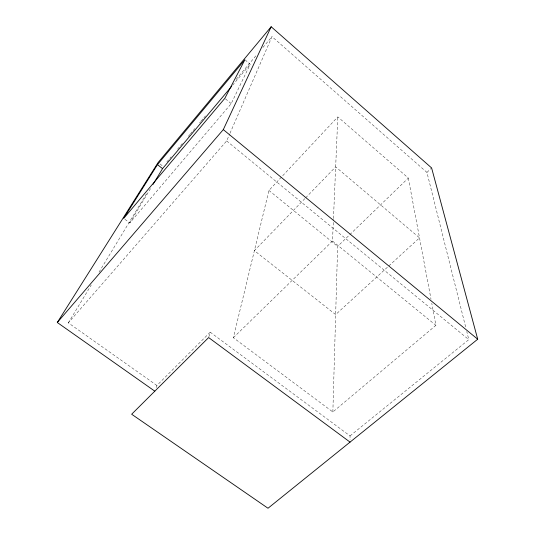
<?xml version="1.0" encoding="UTF-8"?>
<svg xmlns="http://www.w3.org/2000/svg" width="535" height="535" viewBox="0 0 535 535"><rect width="100%" height="100%" fill="white"/><g stroke="black" fill="none" stroke-linecap="round" stroke-linejoin="round"><path stroke-width="0.4" stroke-dasharray="2.67 2.01" d="M332.857 411.977L337.625 246.408L408.319 178.048L337.799 116.891L268.931 190.433L233.354 337.705L332.857 411.977L435.911 325.347L431.778 303.271M233.354 337.705L332.509 241.038L333.432 219.377M333.465 218.541L337.799 116.891M208.864 336.789L210.215 332.181L350.037 435.911L350.05 439.79M156.113 387.608L156.895 385.467L210.215 332.181M156.895 385.467L68.319 322.852L226.673 140.919L229.649 134.064M229.983 133.302L272.001 36.627L426.937 172.417L465.758 327.5M124.916 219.317L129.751 222.988L231.2 103.656L250.206 64.274L245.498 60.241M129.751 222.988L150.897 187.946M68.319 322.852L91.258 284.995M99.049 272.134L147.526 192.132M166.86 161.944L171.153 156.829M177.593 149.158L183.492 142.123M188.32 136.365L189.932 134.452M190.467 133.81L192.613 131.256M193.148 130.614L195.295 128.052M199.582 122.943L200.658 121.659M201.193 121.024L203.34 118.462M203.875 117.827L205.487 115.908M236.062 79.461L256.981 54.53M262.879 47.495L272.001 36.627M232.564 85.272L250.206 64.274M304.897 198.592L254.386 250.647L335.659 314.587L419.52 237.848L335.666 166.88L305.478 197.997M426.937 172.417L431.611 167.943M350.037 435.911L468.794 339.618L466.767 331.539M160.005 163.964L163.108 166.418M268.931 190.433L337.625 246.408M332.509 241.038L435.911 325.347M226.673 140.919L468.794 339.618M225.476 98.868L231.2 103.656M408.319 178.048L431.009 299.179"/><path stroke-width="0.8" d="M154.809 391.172L57.292 322.498L223.309 129.604L271.171 26.75L431.611 167.943L477.708 339.217L268.008 508.25L131.657 414.237L208.637 337.558L350.05 442.117M153.057 184.368L162.546 168.632L231.494 86.55M157.477 164.626L123.705 218.4L224.84 98.333L244.91 59.733L157.477 164.626L162.546 168.632M57.292 322.498L158.139 162.486L271.171 26.75M223.309 129.604L477.708 339.217"/></g></svg>
